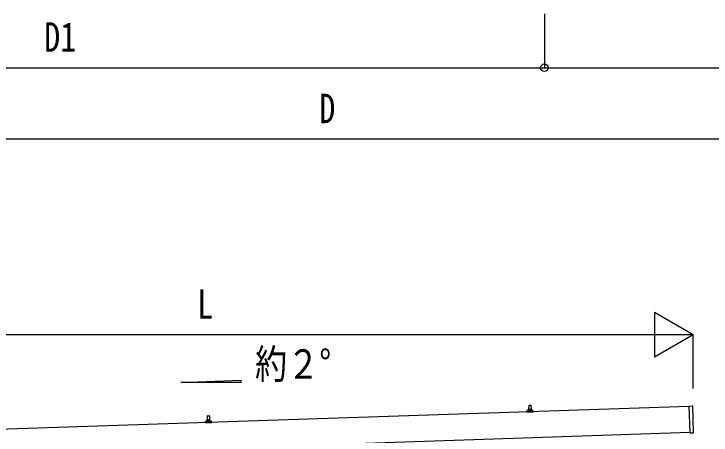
# Model space of a CAD drawing. Units: millimetres, scale not verified. Extents: x -21025 to 21025, y -14850 to 14850.
# Drawn here: x -3202 to 701, y 4994 to 7351 of the extents above; entities that cross this region are included whole.
import ezdxf
from ezdxf.enums import TextEntityAlignment as Align

# ---------------------------------------------------------------- set-up
doc = ezdxf.new("R2010")
doc.units = ezdxf.units.MM
doc.header["$LTSCALE"] = 60
for name, color, linetype in [('0-5_YKK_13', 4, 'Continuous'), ('0-6_YKK_A1', 4, 'Continuous'), ('0-7_YKK_D', 6, 'Continuous')]:
    doc.layers.add(name, color=color, linetype=linetype)
doc.styles.add('ＭＳ ゴシック', font='')
doc.styles.get('ＭＳ ゴシック').set_extended_font_data('MS Gothic')

msp = doc.modelspace()

# ---------------------------------------------------------------- linework, layer by layer
at = {"layer": '0-5_YKK_13'}
for p, q in [((-318.9, 5137.26), (-318.17, 5160.79)), ((-317.18, 5161.76), (-308.63, 5161.76)), ((-307.63, 5160.79), (-306.9, 5137.26)), ((577.9, 5156.3), (596.89, 5156.94)), ((582.9, 5006.39), (577.9, 5156.3)), ((602.85, 5008.05), (597.92, 5155.97)), ((-331.15, 5121.76), (-331.15, 5129.47)), ((-294.65, 5121.76), (-331.15, 5121.76)), ((-330.77, 5130.26), (-295.03, 5130.26)), ((-330.39, 5130.45), (-323.67, 5132.08)), ((-323.28, 5132.26), (-302.52, 5132.26)), ((-322.9, 5133.05), (-322.9, 5137.26)), ((-321.9, 5137.26), (-303.9, 5137.26)), ((-302.9, 5133.05), (-302.9, 5137.26)), ((-295.42, 5130.45), (-302.14, 5132.08)), ((-294.65, 5121.76), (-294.65, 5129.47)), ((-2122.9, 5073.05), (-2122.9, 5077.26)), ((-2121.9, 5077.26), (-2103.9, 5077.26)), ((-2118.9, 5077.26), (-2118.17, 5100.79)), ((-2117.18, 5101.76), (-2108.63, 5101.76)), ((-2107.63, 5100.79), (-2106.9, 5077.26)), ((-2102.9, 5073.05), (-2102.9, 5077.26)), ((-2131.15, 5061.76), (-2131.15, 5069.47)), ((-2094.65, 5061.76), (-2131.15, 5061.76)), ((-2130.77, 5070.26), (-2095.03, 5070.26)), ((-2130.39, 5070.45), (-2123.67, 5072.08)), ((-2123.28, 5072.26), (-2102.52, 5072.26)), ((-2095.42, 5070.45), (-2102.14, 5072.08)), ((-2094.65, 5061.76), (-2094.65, 5069.47)), ((582.9, 5006.39), (601.89, 5007.02))]:
    msp.add_line(p, q, dxfattribs=at)
for centre, radius, start, end in [((-317.18, 5160.76), 1, 90, 178.60509), ((-308.63, 5160.76), 1, 1.39491, 90), ((596.92, 5155.94), 1, 1.90915, 91.90915), ((-330.15, 5129.47), 1, 103.62699, 180), ((-323.9, 5133.05), 1, 283.62699, 0), ((-318.82, 5136.63), 4.13, 90, 171.17633), ((-321.9, 5136.26), 1, 90, 180), ((-309.57, 5137.26), 4.83, 133.60282, 180), ((-316.23, 5137.26), 4.83, 0, 46.39718), ((-306.99, 5136.63), 4.13, 8.82367, 90), ((-303.9, 5136.26), 1, 0, 90), ((-301.9, 5133.05), 1, 180, 256.37301), ((-295.65, 5129.47), 1, 0, 76.37301), ((-2118.82, 5076.63), 4.13, 90, 171.17633), ((-2121.9, 5076.26), 1, 90, 180), ((-2117.18, 5100.76), 1, 90, 178.60509), ((-2109.57, 5077.26), 4.83, 133.60282, 180), ((-2116.23, 5077.26), 4.83, 0, 46.39718), ((-2108.63, 5100.76), 1, 1.39491, 90), ((-2106.99, 5076.63), 4.13, 8.82367, 90), ((-2103.9, 5076.26), 1, 0, 90), ((-2130.15, 5069.47), 1, 103.62699, 180), ((-2123.9, 5073.05), 1, 283.62699, 0), ((-2101.9, 5073.05), 1, 180, 256.37301), ((-2095.65, 5069.47), 1, 0, 76.37301), ((601.85, 5008.02), 1, 271.90915, 1.90915)]:
    msp.add_arc(centre, radius, start, end, dxfattribs=at)
at = {"layer": '0-6_YKK_A1'}
for p, q in [((-2268.22, 5288.19), (-1932.22, 5300.6)), ((-1932.22, 5288.19), (-2268.22, 5288.19)), ((-1932.22, 5300.6), (-1932.22, 5288.19)), ((577.97, 5154.31), (-4814.04, 4974.6)), ((-4809.21, 4829.68), (582.8, 5009.42))]:
    msp.add_line(p, q, dxfattribs=at)
at = {"layer": '0-7_YKK_D'}
for p, q in [((-232.64, 7351.22), (-232.64, 7049.22)), ((-232.64, 7350.22), (-232.64, 7049.22)), ((-5569.14, 7050.22), (-232.64, 7050.22)), ((-232.64, 7050.22), (2703.86, 7050.22)), ((2552.36, 6650.22), (-5417.64, 6650.22)), ((600.28, 5555.45), (383.77, 5680.45)), ((383.77, 5680.45), (383.77, 5430.45)), ((350.28, 5555.45), (-4581.51, 5555.45)), ((600.28, 5555.45), (167.27, 5555.45)), ((600.28, 5555.45), (383.77, 5430.45)), ((600.28, 5255.45), (600.28, 5556.45))]:
    msp.add_line(p, q, dxfattribs=at)
msp.add_circle((-232.64, 7050.22), 21.25, dxfattribs=at)
msp.add_circle((-232.64, 7050.22), 21.25, dxfattribs=at)

# ---------------------------------------------------------------- texts
at = {"layer": '0-6_YKK_A1', "style": 'ＭＳ ゴシック', "width": 0.8}
msp.add_text('約２°', height=165, dxfattribs=at).set_placement((-1852.59, 5259.4), align=Align.BOTTOM_LEFT)
at = {"layer": '0-7_YKK_D', "style": 'ＭＳ ゴシック', "width": 0.8}
for s, p in [('D1', (-3032.89, 7090.22)), ('D', (-1492.64, 6690.22)), ('L', (-2175.61, 5595.45))]:
    msp.add_text(s, height=165, dxfattribs=at).set_placement(p, align=Align.BOTTOM_LEFT)

doc.saveas('drawing.dxf')
